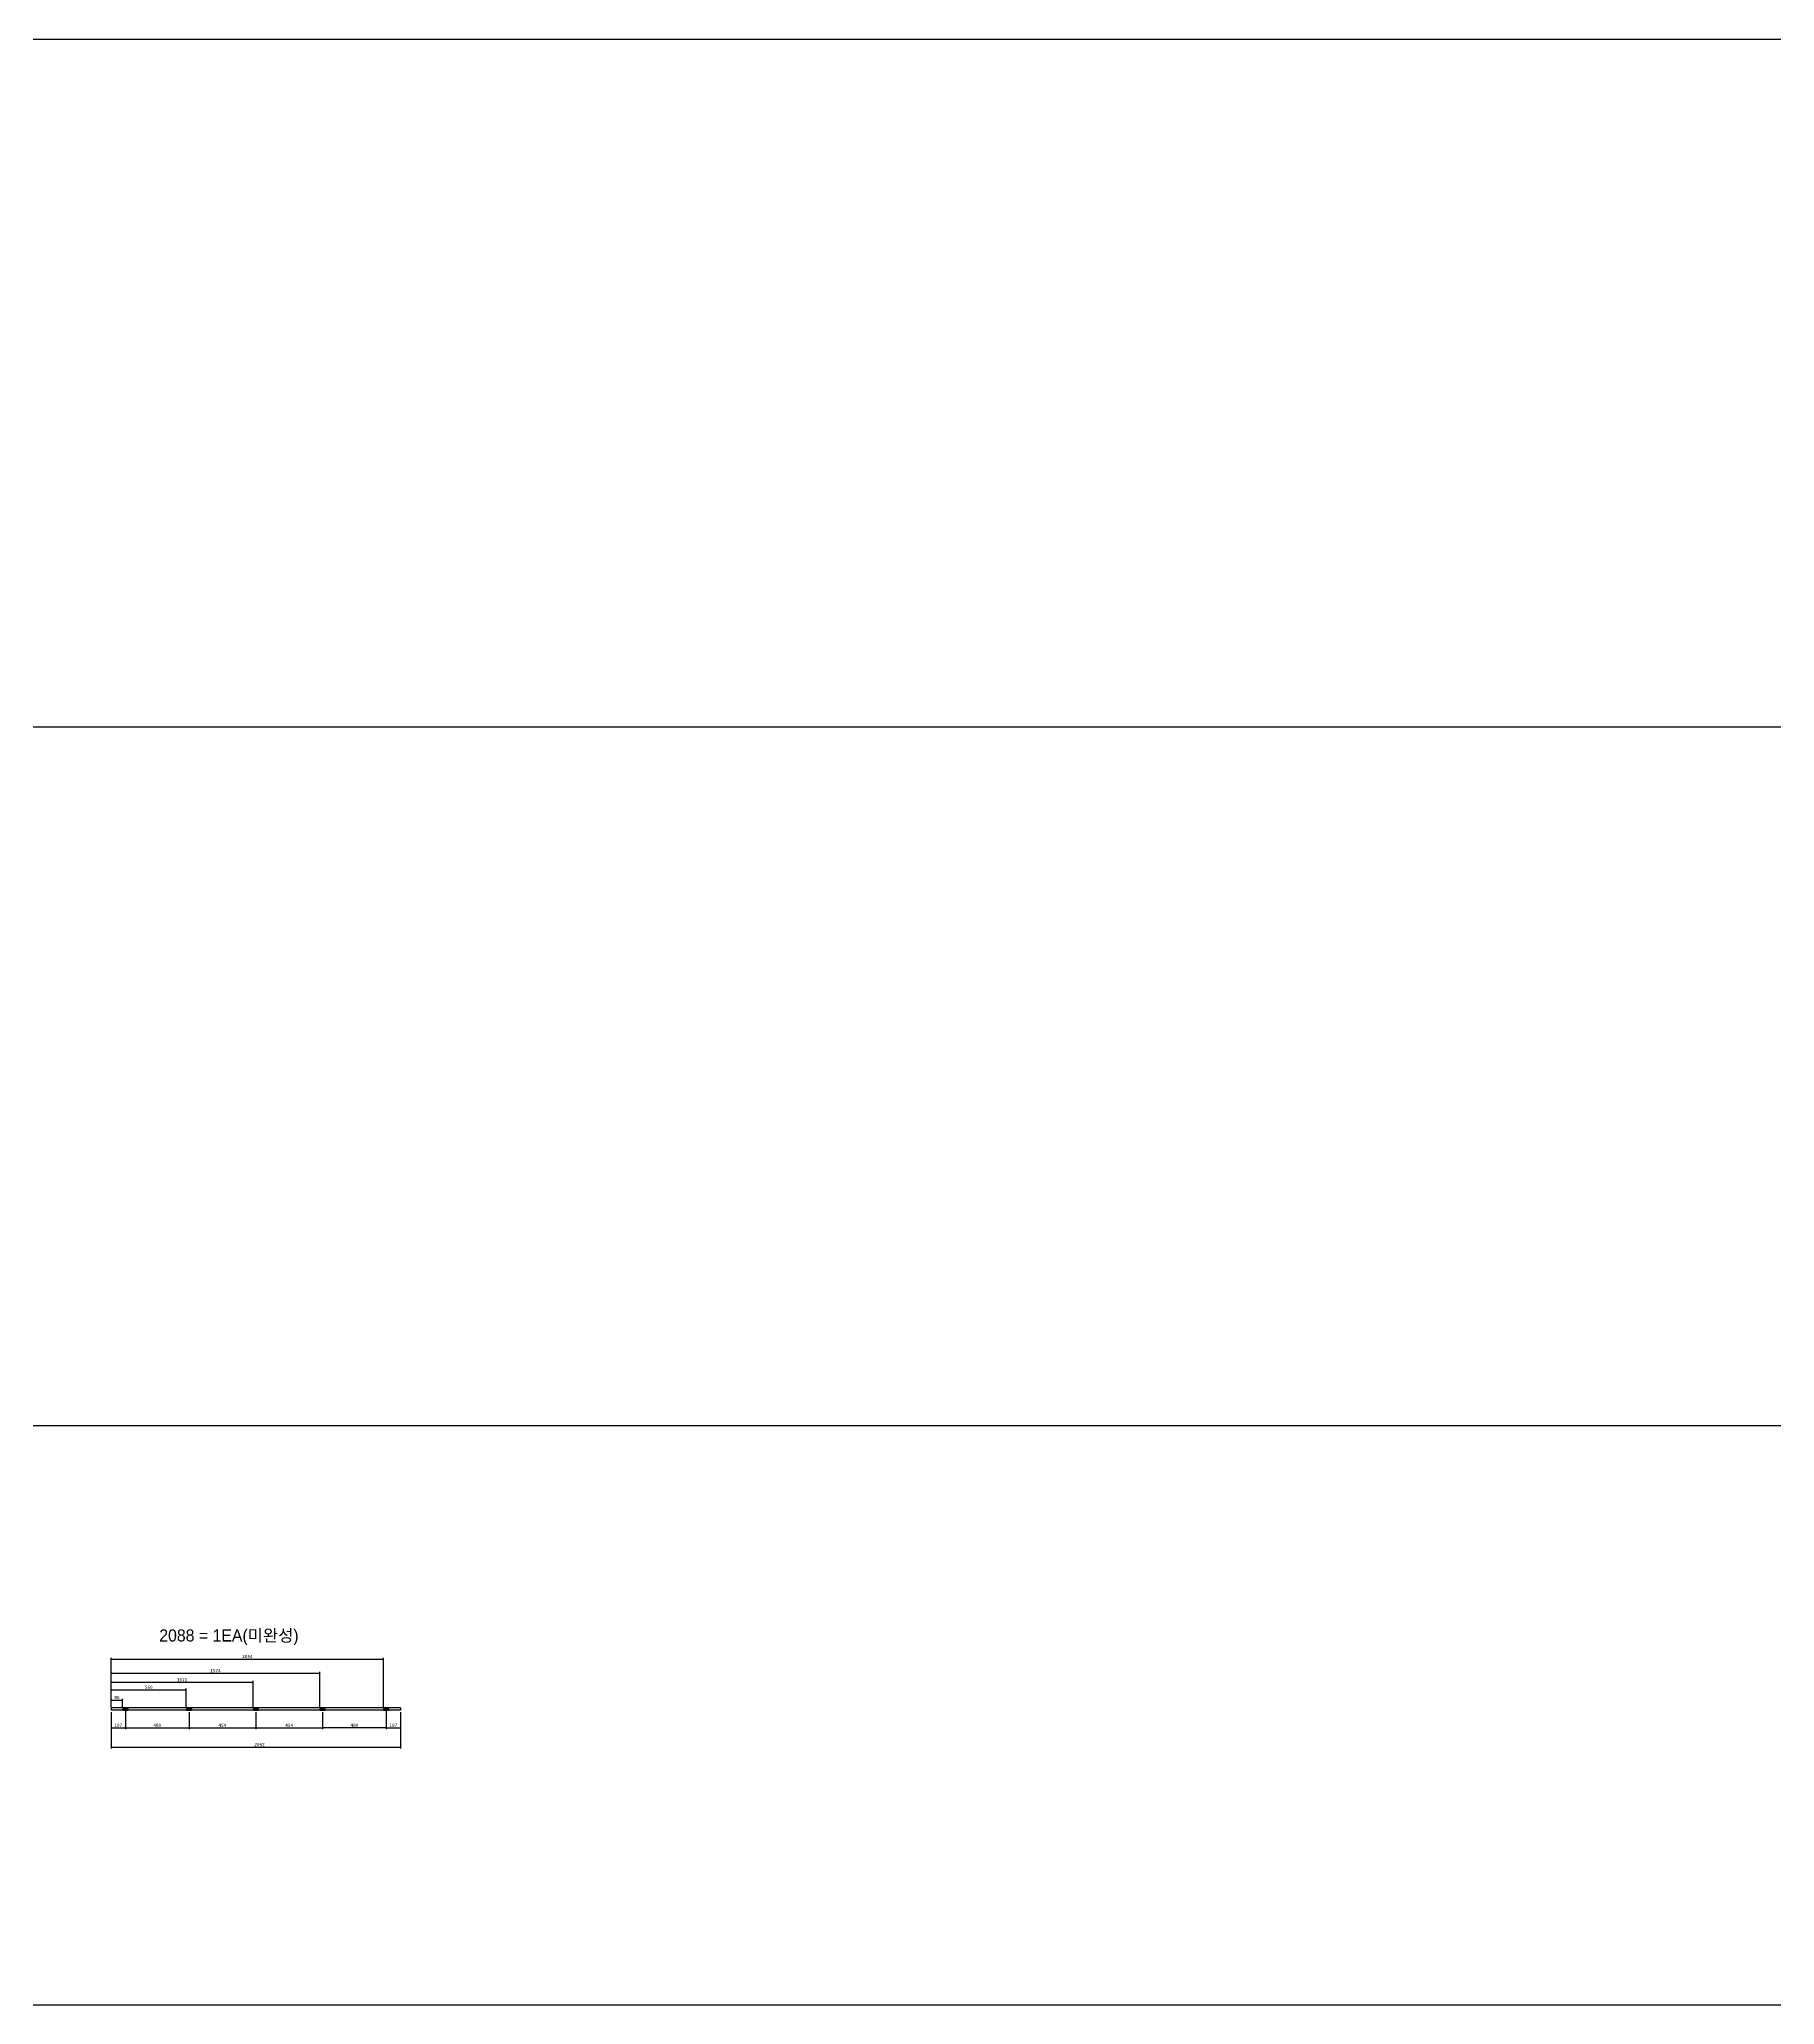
# Model space of a CAD drawing. Header units: millimetres. Extents: x -44117 to 256353, y -2095463 to 65325.
# Drawn here: x 129561 to 142641, y -1049997 to -1035185 of the extents above; entities that cross this region are included whole.
import ezdxf

# ---------------------------------------------------------------- set-up
doc = ezdxf.new("R2010")
doc.units = ezdxf.units.MM
doc.header["$LTSCALE"] = 10
doc.dimstyles.new('ISO-25', dxfattribs={"dimtxt": 2.5, "dimasz": 2.5, "dimexe": 1, "dimexo": 1, "dimtad": 1, "dimtxsty": 'Standard', "dimblk": 'ARCHTICK', "dimcen": 2.5, "dimadec": 0, "dimazin": 0, "dimtfac": 1, "dimtmove": 0, "dimatfit": 3, "dimfxl": 0, "dimarcsym": 0})

# ---------------------------------------------------------------- blocks, each defined once
blk = doc.blocks.new('_ArchTick')
at = {"color": 0, "linetype": 'ByBlock', "const_width": 0.15}
blk.add_lwpolyline([(-0.5, -0.5), (0.5, 0.5)], dxfattribs=at)
blk = doc.blocks.new('*D7126')
at = {"color": 0, "lineweight": -2}
for p, q in [((130103, -1047793), (130103, -1048066)), ((132283, -1047793), (132283, -1048066)), ((130103, -1048056), (132283, -1048056))]:
    blk.add_line(p, q, dxfattribs=at)
at = {"layer": 'Defpoints', "color": 0}
for p in [(130103, -1047778), (132283, -1047778), (132283, -1048056)]:
    blk.add_point(p, dxfattribs=at)
at = {"color": 0, "lineweight": -2, "xscale": 10, "yscale": 10, "zscale": 10, "rotation": 180}
blk.add_blockref('_ArchTick', (130103, -1048056), dxfattribs=at)
at = {"color": 0, "lineweight": -2, "xscale": 10, "yscale": 10, "zscale": 10}
blk.add_blockref('_ArchTick', (132283, -1048056), dxfattribs=at)
at = {"color": 0, "insert": (131221, -1048037), "char_height": 25, "attachment_point": 5}
blk.add_mtext('2082', dxfattribs=at)
blk = doc.blocks.new('*D7127')
at = {"color": 0, "lineweight": -2}
for p, q in [((130103, -1047793), (130103, -1047920)), ((130210, -1047782), (130210, -1047920)), ((130103, -1047910), (130210, -1047910))]:
    blk.add_line(p, q, dxfattribs=at)
at = {"layer": 'Defpoints', "color": 0}
for p in [(130103, -1047778), (130210, -1047767), (130210, -1047910)]:
    blk.add_point(p, dxfattribs=at)
at = {"color": 0, "lineweight": -2, "xscale": 10, "yscale": 10, "zscale": 10, "rotation": 180}
blk.add_blockref('_ArchTick', (130103, -1047910), dxfattribs=at)
at = {"color": 0, "lineweight": -2, "xscale": 10, "yscale": 10, "zscale": 10}
blk.add_blockref('_ArchTick', (130210, -1047910), dxfattribs=at)
at = {"color": 0, "insert": (130156, -1047891), "char_height": 25, "attachment_point": 5}
blk.add_mtext('107', dxfattribs=at)
blk = doc.blocks.new('*D7128')
at = {"color": 0, "lineweight": -2}
for p, q in [((132176, -1047782), (132176, -1047920)), ((132283, -1047793), (132283, -1047920)), ((132176, -1047910), (132283, -1047910))]:
    blk.add_line(p, q, dxfattribs=at)
at = {"layer": 'Defpoints', "color": 0}
for p in [(132176, -1047767), (132283, -1047778), (132283, -1047910)]:
    blk.add_point(p, dxfattribs=at)
at = {"color": 0, "lineweight": -2, "xscale": 10, "yscale": 10, "zscale": 10, "rotation": 180}
blk.add_blockref('_ArchTick', (132176, -1047910), dxfattribs=at)
at = {"color": 0, "lineweight": -2, "xscale": 10, "yscale": 10, "zscale": 10}
blk.add_blockref('_ArchTick', (132283, -1047910), dxfattribs=at)
at = {"color": 0, "insert": (132229, -1047891), "char_height": 25, "attachment_point": 5}
blk.add_mtext('107', dxfattribs=at)
blk = doc.blocks.new('*D7129')
at = {"color": 0, "lineweight": -2}
for p, q in [((130210, -1047792), (130210, -1047920)), ((130690, -1047792), (130690, -1047920)), ((130210, -1047910), (130690, -1047910))]:
    blk.add_line(p, q, dxfattribs=at)
at = {"layer": 'Defpoints', "color": 0}
for p in [(130210, -1047777), (130690, -1047777), (130690, -1047910)]:
    blk.add_point(p, dxfattribs=at)
at = {"color": 0, "lineweight": -2, "xscale": 10, "yscale": 10, "zscale": 10, "rotation": 180}
blk.add_blockref('_ArchTick', (130210, -1047910), dxfattribs=at)
at = {"color": 0, "lineweight": -2, "xscale": 10, "yscale": 10, "zscale": 10}
blk.add_blockref('_ArchTick', (130690, -1047910), dxfattribs=at)
at = {"color": 0, "insert": (130450, -1047891), "char_height": 25, "attachment_point": 5}
blk.add_mtext('480', dxfattribs=at)
blk = doc.blocks.new('*D7130')
at = {"color": 0, "lineweight": -2}
for p, q in [((131696, -1047792), (131696, -1047920)), ((132176, -1047792), (132176, -1047920)), ((132176, -1047910), (131696, -1047910))]:
    blk.add_line(p, q, dxfattribs=at)
at = {"layer": 'Defpoints', "color": 0}
for p in [(131696, -1047777), (132176, -1047777), (131696, -1047910)]:
    blk.add_point(p, dxfattribs=at)
at = {"color": 0, "lineweight": -2, "xscale": 10, "yscale": 10, "zscale": 10, "rotation": 180}
blk.add_blockref('_ArchTick', (131696, -1047910), dxfattribs=at)
at = {"color": 0, "lineweight": -2, "xscale": 10, "yscale": 10, "zscale": 10}
blk.add_blockref('_ArchTick', (132176, -1047910), dxfattribs=at)
at = {"color": 0, "insert": (131936, -1047891), "char_height": 25, "attachment_point": 5}
blk.add_mtext('480', dxfattribs=at)
blk = doc.blocks.new('*D7131')
at = {"color": 0, "lineweight": -2}
for p, q in [((130103, -1047746), (130103, -1047691)), ((130103, -1047701), (130189, -1047701)), ((130189, -1047757), (130189, -1047691))]:
    blk.add_line(p, q, dxfattribs=at)
at = {"layer": 'Defpoints', "color": 0}
for p in [(130103, -1047761), (130189, -1047701), (130189, -1047772)]:
    blk.add_point(p, dxfattribs=at)
at = {"color": 0, "lineweight": -2, "xscale": 10, "yscale": 10, "zscale": 10, "rotation": 180}
blk.add_blockref('_ArchTick', (130103, -1047701), dxfattribs=at)
at = {"color": 0, "lineweight": -2, "xscale": 10, "yscale": 10, "zscale": 10}
blk.add_blockref('_ArchTick', (130189, -1047701), dxfattribs=at)
at = {"color": 0, "insert": (130146, -1047682), "char_height": 25, "attachment_point": 5}
blk.add_mtext('86', dxfattribs=at)
blk = doc.blocks.new('*D7132')
at = {"color": 0, "lineweight": -2}
for p, q in [((130103, -1047746), (130103, -1047613)), ((130103, -1047623), (130669, -1047623)), ((130669, -1047757), (130669, -1047613))]:
    blk.add_line(p, q, dxfattribs=at)
at = {"layer": 'Defpoints', "color": 0}
for p in [(130669, -1047623), (130103, -1047761), (130669, -1047772)]:
    blk.add_point(p, dxfattribs=at)
at = {"color": 0, "lineweight": -2, "xscale": 10, "yscale": 10, "zscale": 10, "rotation": 180}
blk.add_blockref('_ArchTick', (130103, -1047623), dxfattribs=at)
at = {"color": 0, "lineweight": -2, "xscale": 10, "yscale": 10, "zscale": 10}
blk.add_blockref('_ArchTick', (130669, -1047623), dxfattribs=at)
at = {"color": 0, "insert": (130386, -1047604), "char_height": 25, "attachment_point": 5}
blk.add_mtext('566', dxfattribs=at)
blk = doc.blocks.new('*D7133')
at = {"color": 0, "lineweight": -2}
for p, q in [((130103, -1047754), (130103, -1047488)), ((130103, -1047498), (131675, -1047498)), ((131675, -1047757), (131675, -1047488))]:
    blk.add_line(p, q, dxfattribs=at)
at = {"layer": 'Defpoints', "color": 0}
for p in [(131675, -1047498), (130103, -1047769), (131675, -1047772)]:
    blk.add_point(p, dxfattribs=at)
at = {"color": 0, "lineweight": -2, "xscale": 10, "yscale": 10, "zscale": 10, "rotation": 180}
blk.add_blockref('_ArchTick', (130103, -1047498), dxfattribs=at)
at = {"color": 0, "lineweight": -2, "xscale": 10, "yscale": 10, "zscale": 10}
blk.add_blockref('_ArchTick', (131675, -1047498), dxfattribs=at)
at = {"color": 0, "insert": (130889, -1047479), "char_height": 25, "attachment_point": 5}
blk.add_mtext('1574', dxfattribs=at)
blk = doc.blocks.new('*D7134')
at = {"color": 0, "lineweight": -2}
for p, q in [((130103, -1047754), (130103, -1047382)), ((130103, -1047392), (132155, -1047392)), ((132155, -1047757), (132155, -1047382))]:
    blk.add_line(p, q, dxfattribs=at)
at = {"layer": 'Defpoints', "color": 0}
for p in [(132155, -1047392), (130103, -1047769), (132155, -1047772)]:
    blk.add_point(p, dxfattribs=at)
at = {"color": 0, "lineweight": -2, "xscale": 10, "yscale": 10, "zscale": 10, "rotation": 180}
blk.add_blockref('_ArchTick', (130103, -1047392), dxfattribs=at)
at = {"color": 0, "lineweight": -2, "xscale": 10, "yscale": 10, "zscale": 10}
blk.add_blockref('_ArchTick', (132155, -1047392), dxfattribs=at)
at = {"color": 0, "insert": (131129, -1047373), "char_height": 25, "attachment_point": 5}
blk.add_mtext('2054', dxfattribs=at)
blk = doc.blocks.new('*D7135')
at = {"color": 0, "lineweight": -2}
for p, q in [((130690, -1047792), (130690, -1047920)), ((131193, -1047793), (131193, -1047920)), ((130690, -1047910), (131193, -1047910))]:
    blk.add_line(p, q, dxfattribs=at)
at = {"layer": 'Defpoints', "color": 0}
for p in [(130690, -1047777), (131193, -1047778), (131193, -1047910)]:
    blk.add_point(p, dxfattribs=at)
at = {"color": 0, "lineweight": -2, "xscale": 10, "yscale": 10, "zscale": 10, "rotation": 180}
blk.add_blockref('_ArchTick', (130690, -1047910), dxfattribs=at)
at = {"color": 0, "lineweight": -2, "xscale": 10, "yscale": 10, "zscale": 10}
blk.add_blockref('_ArchTick', (131193, -1047910), dxfattribs=at)
at = {"color": 0, "insert": (130941, -1047891), "char_height": 25, "attachment_point": 5}
blk.add_mtext('454', dxfattribs=at)
blk = doc.blocks.new('*D7136')
at = {"color": 0, "lineweight": -2}
for p, q in [((131193, -1047793), (131193, -1047920)), ((131696, -1047792), (131696, -1047920)), ((131193, -1047910), (131696, -1047910))]:
    blk.add_line(p, q, dxfattribs=at)
at = {"layer": 'Defpoints', "color": 0}
for p in [(131193, -1047778), (131696, -1047777), (131696, -1047910)]:
    blk.add_point(p, dxfattribs=at)
at = {"color": 0, "lineweight": -2, "xscale": 10, "yscale": 10, "zscale": 10, "rotation": 180}
blk.add_blockref('_ArchTick', (131193, -1047910), dxfattribs=at)
at = {"color": 0, "lineweight": -2, "xscale": 10, "yscale": 10, "zscale": 10}
blk.add_blockref('_ArchTick', (131696, -1047910), dxfattribs=at)
at = {"color": 0, "insert": (131444, -1047891), "char_height": 25, "attachment_point": 5}
blk.add_mtext('454', dxfattribs=at)
blk = doc.blocks.new('*D7137')
at = {"color": 0, "lineweight": -2}
for p, q in [((130103, -1047754), (130103, -1047557)), ((130103, -1047567), (131172, -1047567)), ((131172, -1047757), (131172, -1047557))]:
    blk.add_line(p, q, dxfattribs=at)
at = {"layer": 'Defpoints', "color": 0}
for p in [(131172, -1047567), (130103, -1047769), (131172, -1047772)]:
    blk.add_point(p, dxfattribs=at)
at = {"color": 0, "lineweight": -2, "xscale": 10, "yscale": 10, "zscale": 10, "rotation": 180}
blk.add_blockref('_ArchTick', (130103, -1047567), dxfattribs=at)
at = {"color": 0, "lineweight": -2, "xscale": 10, "yscale": 10, "zscale": 10}
blk.add_blockref('_ArchTick', (131172, -1047567), dxfattribs=at)
at = {"color": 0, "insert": (130637, -1047548), "char_height": 25, "attachment_point": 5}
blk.add_mtext('1071', dxfattribs=at)

msp = doc.modelspace()

# ---------------------------------------------------------------- linework, layer by layer
at = {"color": 1}
for p, q in [((104302.82932, -1035185.02714), (196571.97618, -1035185.02714)), ((104302.82932, -1035185.02714), (196571.97618, -1035185.02714)), ((104302.82932, -1035185.02714), (196571.97618, -1035185.02714)), ((104302.82932, -1035185.02714), (196571.97618, -1035185.02714)), ((104302.82932, -1035185.02714), (196571.97618, -1035185.02714)), ((104302.82932, -1035185.02714), (196571.97618, -1035185.02714)), ((104302.82932, -1035185.02714), (196571.97618, -1035185.02714)), ((104302.82932, -1035185.02714), (196571.97618, -1035185.02714)), ((104302.82932, -1035185.02714), (196571.97618, -1035185.02714)), ((104302.82932, -1035185.02714), (196571.97618, -1035185.02714)), ((104302.82932, -1040365.55011), (196571.97618, -1040365.55011)), ((104302.82932, -1040365.55011), (196571.97618, -1040365.55011)), ((104302.82932, -1040365.55011), (196571.97618, -1040365.55011)), ((104302.82932, -1040365.55011), (196571.97618, -1040365.55011)), ((104302.82932, -1040365.55011), (196571.97618, -1040365.55011)), ((104302.82932, -1040365.55011), (196571.97618, -1040365.55011)), ((104302.82932, -1040365.55011), (196571.97618, -1040365.55011)), ((104302.82932, -1040365.55011), (196571.97618, -1040365.55011)), ((104302.82932, -1040365.55011), (196571.97618, -1040365.55011)), ((104302.82932, -1040365.55011), (196571.97618, -1040365.55011)), ((104302.82932, -1045632.70649), (196571.97618, -1045632.70649)), ((104302.82932, -1045632.70649), (196571.97618, -1045632.70649)), ((104302.82932, -1045632.70649), (196571.97618, -1045632.70649)), ((104302.82932, -1045632.70649), (196571.97618, -1045632.70649)), ((104302.82932, -1045632.70649), (196571.97618, -1045632.70649)), ((104302.82932, -1045632.70649), (196571.97618, -1045632.70649)), ((104302.82932, -1045632.70649), (196571.97618, -1045632.70649)), ((104302.82932, -1045632.70649), (196571.97618, -1045632.70649)), ((104302.82932, -1045632.70649), (196571.97618, -1045632.70649)), ((104302.82932, -1045632.70649), (196571.97618, -1045632.70649)), ((104302.82932, -1049997.16342), (196571.97618, -1049997.16342)), ((104302.82932, -1049997.16342), (196571.97618, -1049997.16342)), ((104302.82932, -1049997.16342), (196571.97618, -1049997.16342)), ((104302.82932, -1049997.16342), (196571.97618, -1049997.16342)), ((104302.82932, -1049997.16342), (196571.97618, -1049997.16342)), ((104302.82932, -1049997.16342), (196571.97618, -1049997.16342)), ((104302.82932, -1049997.16342), (196571.97618, -1049997.16342)), ((104302.82932, -1049997.16342), (196571.97618, -1049997.16342)), ((104302.82932, -1049997.16342), (196571.97618, -1049997.16342)), ((104302.82932, -1049997.16342), (196571.97618, -1049997.16342))]:
    msp.add_line(p, q, dxfattribs=at)
at = {"linetype": 'Continuous'}
for p, q in [((132282.77491, -1047759.39263), (130102.77012, -1047759.39263)), ((132282.77491, -1047760.79263), (130102.77012, -1047760.79263)), ((132282.77491, -1047778.39263), (130102.77012, -1047778.39263))]:
    msp.add_line(p, q, dxfattribs=at)
for p, q in [((130102.77012, -1047759.39263), (130102.77012, -1047778.39263)), ((131192.77251, -1047778.39263), (131192.77251, -1047759.39263)), ((132282.77491, -1047759.39263), (132282.77491, -1047778.39263))]:
    msp.add_line(p, q)
at = {"color": 2, "linetype": 'Continuous'}
for points in [[(130188.77032, -1047771.99263), (130188.77032, -1047771.99263, 0.4142135624), (130193.77032, -1047776.99263), (130225.77032, -1047776.99263, 0.4142135624), (130230.77032, -1047771.99263), (130230.77032, -1047771.99263, 0.4142135624), (130225.77032, -1047766.99263), (130193.77032, -1047766.99263, 0.4142135624)], [(130668.77032, -1047771.99263), (130668.77032, -1047771.99263, 0.4142135624), (130673.77032, -1047776.99263), (130705.77032, -1047776.99263, 0.4142135624), (130710.77032, -1047771.99263), (130710.77032, -1047771.99263, 0.4142135624), (130705.77032, -1047766.99263), (130673.77032, -1047766.99263, 0.4142135624)], [(131171.77251, -1047771.99263), (131171.77251, -1047771.99263, 0.4142135624), (131176.77251, -1047776.99263), (131208.77251, -1047776.99263, 0.4142135624), (131213.77251, -1047771.99263), (131213.77251, -1047771.99263, 0.4142135624), (131208.77251, -1047766.99263), (131176.77251, -1047766.99263, 0.4142135624)], [(131674.77032, -1047771.99263), (131674.77032, -1047771.99263, 0.4142135624), (131679.77032, -1047776.99263), (131711.77032, -1047776.99263, 0.4142135624), (131716.77032, -1047771.99263), (131716.77032, -1047771.99263, 0.4142135624), (131711.77032, -1047766.99263), (131679.77032, -1047766.99263, 0.4142135624)], [(132154.77032, -1047771.99263), (132154.77032, -1047771.99263, 0.4142135624), (132159.77032, -1047776.99263), (132191.77032, -1047776.99263, 0.4142135624), (132196.77032, -1047771.99263), (132196.77032, -1047771.99263, 0.4142135624), (132191.77032, -1047766.99263), (132159.77032, -1047766.99263, 0.4142135624)]]:
    msp.add_lwpolyline(points, format="xyb", close=True, dxfattribs=at)

# ---------------------------------------------------------------- texts
at = {"insert": (130464.89631, -1047168.74002), "char_height": 91.2356303, "attachment_point": 1}
msp.add_mtext_dynamic_manual_height_columns('{\\fGulim|b0|i0|c129|p50;2088 = 1EA(미완성)}', width=2155.3243433, gutter_width=8.14604, heights=[-114.80382], dxfattribs=at)

# ---------------------------------------------------------------- dimensions: what is measured, and where the dimension line sits
for base, p1, p2, text, picture, middle in [((132154.77032, -1047392.13124), (130102.77012, -1047768.89263), (132154.77032, -1047771.99263), '2054', '*D7134', (131128.77022, -1047373.38124)), ((131674.77032, -1047498.06668), (130102.77012, -1047768.89263), (131674.77032, -1047771.99263), '1574', '*D7133', (130888.77022, -1047479.31668)), ((131171.77251, -1047566.89244), (130102.77012, -1047768.89263), (131171.77251, -1047771.99263), '1071', '*D7137', (130637.27132, -1047548.14244)), ((130668.77032, -1047622.86375), (130102.77012, -1047760.79263), (130668.77032, -1047771.99263), '566', '*D7132', (130385.77022, -1047604.11375)), ((131192.77251, -1047909.98222), (130689.77032, -1047776.99263), (131192.77251, -1047778.39263), '454', '*D7135', (130941.27141, -1047891.23222)), ((131695.77032, -1047909.98222), (131192.77251, -1047778.39263), (131695.77032, -1047776.99263), '454', '*D7136', (131444.27141, -1047891.23222))]:
    dim = msp.add_linear_dim(base=base, p1=p1, p2=p2, text=text, dimstyle='ISO-25', override={"dimscale": 10, "dimasz": 1, "dimexo": 1.5, "dimtxsty": 'Standard'})
    dim.commit()
    dim.dimension.update_dxf_attribs({"geometry": picture, "text_midpoint": middle})
for base, p1, p2, picture, middle in [((130188.77032, -1047701.05993), (130102.77012, -1047760.79263), (130188.77032, -1047771.99263), '*D7131', (130145.77022, -1047682.30993)), ((130209.77032, -1047909.98222), (130102.77012, -1047778.39263), (130209.77032, -1047766.99263), '*D7127', (130156.27022, -1047891.23222)), ((130689.77032, -1047909.98222), (130209.77032, -1047776.99263), (130689.77032, -1047776.99263), '*D7129', (130449.77032, -1047891.23222)), ((131695.77032, -1047909.98222), (132175.77032, -1047776.99263), (131695.77032, -1047776.99263), '*D7130', (131935.77032, -1047891.23222)), ((132282.77491, -1047909.98222), (132175.77032, -1047766.99263), (132282.77491, -1047778.39263), '*D7128', (132229.27261, -1047891.23222))]:
    dim = msp.add_linear_dim(base=base, p1=p1, p2=p2, dimstyle='ISO-25', override={"dimscale": 10, "dimasz": 1, "dimexo": 1.5})
    dim.commit()
    dim.dimension.update_dxf_attribs({"geometry": picture, "text_midpoint": middle})
dim = msp.add_linear_dim(base=(132282.77491, -1048055.51565), p1=(130102.77012, -1047778.39263), p2=(132282.77491, -1047778.39263), text='2082', dimstyle='ISO-25', override={"dimscale": 10, "dimasz": 1, "dimexo": 1.5, "dimtxsty": 'Standard'})
dim.commit()
dim.dimension.update_dxf_attribs({"geometry": '*D7126', "text_midpoint": (131220.77251, -1048055.51565), "dimtype": 160})

doc.saveas('drawing.dxf')
